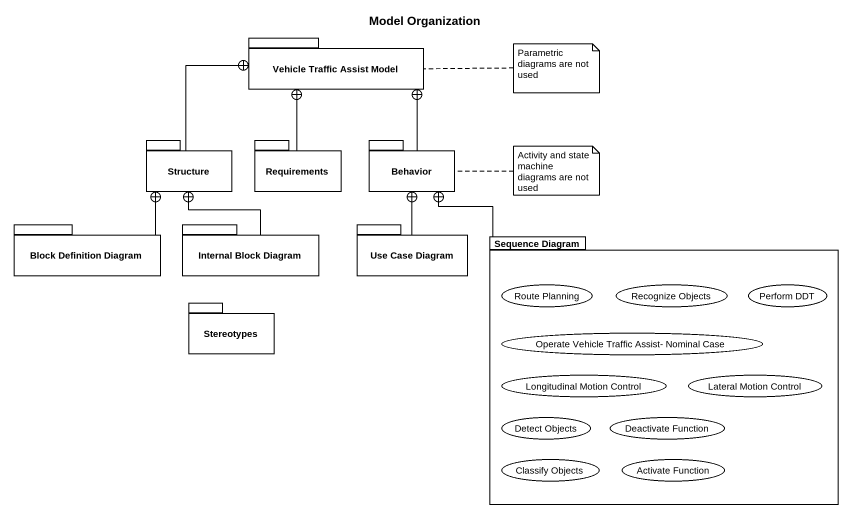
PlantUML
@startuml
title Model Organization
package "Vehicle Traffic Assist Model" as Vehicle_Traffic_Assist_Model {
}
package Structure {
}
package Requirements {
}
package Behavior {
}
package "Block Definition Diagram" as Block_Definition_Diagram {
}
package "Internal Block Diagram" as Internal_Block_Diagram {
}
package "Use Case Diagram" as Use_Case_Diagram {
}
package "Sequence Diagram" as Sequence_Diagram {
  usecase "Route Planning" as Route_Planning
  usecase "Recognize Objects" as Recognize_Objects
  usecase "Perform DDT" as Perform_DDT
  usecase "Operate Vehicle Traffic Assist- Nominal Case" as Operate_Vehicle_Traffic
  usecase "Longitudinal Motion Control" as Longitudinal_Motion_Control
  usecase "Lateral Motion Control" as Lateral_Motion_Control
  usecase "Detect Objects" as Detect_Objects
  usecase "Deactivate Function" as Deactivate_Function
  usecase "Classify Objects" as Classify_Objects
  usecase "Activate Function" as Activate_Function
}
package Stereotypes {
}
Structure -up-+ Vehicle_Traffic_Assist_Model
Requirements -up-+ Vehicle_Traffic_Assist_Model
Behavior -up-+ Vehicle_Traffic_Assist_Model
Block_Definition_Diagram -up-+ Structure
Internal_Block_Diagram -up-+ Structure
Use_Case_Diagram -up-+ Behavior
Sequence_Diagram -up-+ Behavior
note right of Vehicle_Traffic_Assist_Model : Parametric diagrams are not used
note right of Behavior : Activity and state machine diagrams are not used
@enduml
